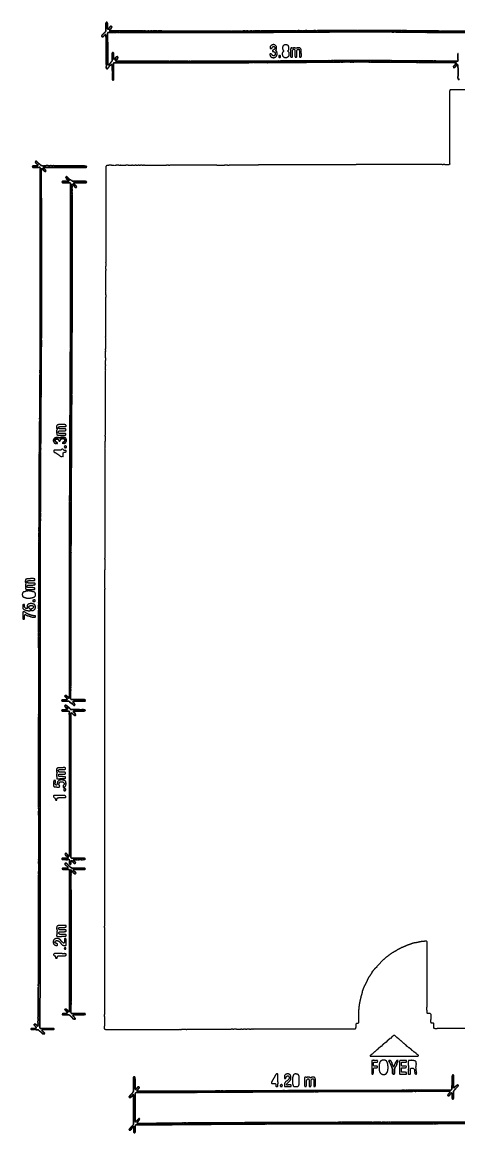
# Model space of a CAD drawing. Header units: metres. Extents: x 78 to 4009, y 104 to 3999.
# Drawn here: x 78 to 1477, y 413 to 3976 of the extents above; entities that cross this region are included whole.
import ezdxf

# ---------------------------------------------------------------- set-up
doc = ezdxf.new("R2010")
doc.units = ezdxf.units.M

msp = doc.modelspace()

# ---------------------------------------------------------------- linework, layer by layer
for points in [[(347, 3976), (347, 3974), (346, 3973), (346, 3947), (333, 3934), (333, 3929), (337, 3929), (345, 3937), (346, 3936), (346, 3928), (347, 3927), (347, 3840), (348, 3839), (348, 3835), (347, 3834), (347, 3829), (348, 3828), (348, 3826), (351, 3826), (352, 3827), (352, 3828), (353, 3829), (353, 3830), (361, 3838), (362, 3838), (364, 3840), (365, 3840), (366, 3839), (366, 3821), (367, 3820), (367, 3815), (366, 3814), (367, 3813), (367, 3790), (368, 3789), (369, 3790), (371, 3790), (371, 3845), (372, 3846), (804, 3846), (805, 3847), (819, 3847), (820, 3846), (821, 3847), (863, 3847), (864, 3846), (865, 3846), (866, 3847), (989, 3847), (990, 3848), (1096, 3848), (1097, 3849), (1098, 3849), (1099, 3848), (1105, 3848), (1106, 3849), (1108, 3849), (1109, 3848), (1110, 3848), (1111, 3849), (1128, 3849), (1129, 3848), (1133, 3848), (1134, 3849), (1135, 3849), (1136, 3848), (1141, 3848), (1142, 3849), (1188, 3849), (1189, 3848), (1193, 3848), (1194, 3849), (1195, 3848), (1341, 3848), (1342, 3847), (1346, 3847), (1347, 3848), (1348, 3847), (1462, 3847), (1463, 3846), (1469, 3846), (1470, 3845), (1459, 3834), (1459, 3833), (1470, 3844), (1470, 3846), (1463, 3846), (1462, 3847), (1348, 3847), (1347, 3848), (1346, 3847), (1342, 3847), (1341, 3848), (1195, 3848), (1194, 3849), (1193, 3848), (1189, 3848), (1188, 3849), (1142, 3849), (1141, 3848), (1136, 3848), (1135, 3849), (1134, 3849), (1133, 3848), (1129, 3848), (1128, 3849), (1111, 3849), (1110, 3848), (1109, 3848), (1108, 3849), (1106, 3849), (1105, 3848), (1099, 3848), (1098, 3849), (1097, 3849), (1096, 3848), (990, 3848), (989, 3847), (866, 3847), (865, 3846), (864, 3846), (863, 3847), (821, 3847), (820, 3846), (819, 3847), (805, 3847), (804, 3846), (371, 3846), (371, 3791), (370, 3790), (368, 3790), (367, 3791), (367, 3813), (366, 3814), (367, 3815), (367, 3820), (366, 3821), (366, 3840), (363, 3840), (360, 3837), (359, 3837), (357, 3835), (357, 3834), (356, 3833), (355, 3833), (353, 3831), (353, 3830), (352, 3829), (352, 3828), (350, 3826), (349, 3826), (348, 3827), (348, 3828), (347, 3829), (347, 3834), (348, 3835), (348, 3839), (347, 3840), (347, 3927), (346, 3928), (346, 3937), (344, 3937), (336, 3929), (334, 3929), (333, 3930), (333, 3933), (346, 3946), (346, 3973), (347, 3974), (347, 3975), (348, 3976), (349, 3976), (350, 3975), (350, 3974), (351, 3973), (351, 3954), (354, 3954), (355, 3955), (355, 3956), (362, 3963), (363, 3963), (365, 3961), (365, 3960), (364, 3959), (364, 3958), (357, 3951), (357, 3950), (364, 3957), (364, 3959), (365, 3960), (365, 3962), (364, 3963), (364, 3964), (363, 3963), (361, 3963), (355, 3957), (355, 3956), (353, 3954), (352, 3954), (351, 3955), (351, 3973), (350, 3974), (350, 3976)], [(882, 3904), (881, 3903), (879, 3903), (878, 3902), (877, 3902), (873, 3898), (873, 3892), (877, 3892), (879, 3894), (879, 3895), (882, 3898), (885, 3898), (887, 3896), (887, 3891), (886, 3890), (886, 3889), (885, 3888), (884, 3888), (882, 3886), (881, 3886), (880, 3885), (880, 3882), (883, 3882), (884, 3881), (886, 3881), (889, 3878), (889, 3872), (885, 3868), (882, 3868), (881, 3869), (880, 3869), (879, 3870), (879, 3871), (877, 3873), (877, 3874), (876, 3875), (873, 3875), (872, 3874), (872, 3871), (873, 3870), (873, 3868), (874, 3867), (874, 3866), (876, 3864), (877, 3864), (878, 3863), (881, 3863), (882, 3862), (884, 3862), (885, 3863), (888, 3863), (889, 3864), (890, 3864), (893, 3867), (893, 3868), (894, 3869), (894, 3871), (895, 3872), (895, 3878), (894, 3879), (894, 3882), (891, 3885), (891, 3886), (892, 3887), (892, 3888), (893, 3889), (893, 3898), (889, 3902), (888, 3902), (887, 3903), (885, 3903), (884, 3904)], [(918, 3903), (917, 3902), (916, 3902), (913, 3899), (913, 3897), (912, 3896), (912, 3890), (913, 3889), (913, 3887), (915, 3885), (915, 3882), (914, 3881), (913, 3881), (913, 3880), (912, 3879), (912, 3878), (911, 3877), (911, 3872), (912, 3871), (912, 3868), (916, 3864), (918, 3864), (919, 3863), (926, 3863), (927, 3864), (928, 3864), (930, 3866), (931, 3866), (932, 3867), (932, 3868), (933, 3869), (933, 3871), (934, 3872), (934, 3876), (933, 3877), (933, 3879), (929, 3883), (929, 3884), (932, 3887), (932, 3897), (931, 3898), (931, 3900), (929, 3902), (927, 3902), (926, 3903)], [(940, 3894), (939, 3893), (939, 3891), (938, 3890), (938, 3866), (939, 3865), (939, 3864), (943, 3864), (944, 3865), (944, 3886), (947, 3889), (950, 3889), (952, 3887), (952, 3867), (953, 3866), (953, 3864), (957, 3864), (958, 3865), (958, 3885), (959, 3886), (959, 3887), (961, 3889), (965, 3889), (966, 3888), (966, 3885), (967, 3884), (967, 3865), (968, 3864), (971, 3864), (972, 3865), (972, 3866), (973, 3867), (973, 3875), (972, 3876), (972, 3888), (971, 3889), (971, 3891), (968, 3894), (959, 3894), (958, 3893), (953, 3893), (952, 3894), (947, 3894), (946, 3893), (943, 3893), (942, 3894)], [(902, 3870), (901, 3869), (900, 3869), (900, 3864), (901, 3863), (905, 3863), (906, 3864), (906, 3868), (905, 3869), (904, 3869), (903, 3870)], [(121, 3530), (120, 3529), (120, 3525), (127, 3518), (128, 3518), (129, 3517), (127, 3515), (112, 3515), (111, 3514), (111, 3511), (112, 3510), (130, 3510), (131, 3511), (133, 3511), (135, 3509), (135, 3315), (136, 3314), (135, 3313), (135, 3308), (136, 3307), (136, 3237), (135, 3236), (136, 3235), (136, 3229), (135, 3228), (135, 2861), (134, 2860), (134, 2855), (135, 2854), (134, 2853), (134, 2851), (135, 2850), (135, 2846), (134, 2845), (134, 2707), (133, 2706), (133, 2702), (134, 2701), (133, 2700), (134, 2699), (134, 2696), (133, 2695), (133, 2596), (132, 2595), (132, 2594), (133, 2593), (133, 2592), (132, 2591), (132, 2356), (131, 2355), (131, 2349), (132, 2348), (132, 2347), (131, 2346), (131, 2343), (132, 2342), (132, 2339), (131, 2338), (131, 2323), (132, 2322), (132, 2321), (131, 2320), (131, 2318), (132, 2317), (132, 2316), (131, 2315), (131, 2311), (132, 2310), (131, 2309), (131, 2115), (130, 2114), (130, 2113), (131, 2112), (131, 2108), (130, 2107), (130, 2094), (131, 2093), (131, 2091), (130, 2090), (130, 2020), (131, 2019), (130, 2018), (130, 2005), (131, 2004), (130, 2003), (130, 1996), (131, 1995), (130, 1994), (130, 1979), (131, 1978), (130, 1977), (130, 1969), (131, 1968), (131, 1756), (130, 1755), (130, 1753), (131, 1752), (131, 1749), (130, 1748), (130, 1457), (131, 1456), (130, 1455), (130, 1452), (131, 1451), (131, 1446), (130, 1445), (130, 1432), (131, 1431), (131, 1291), (130, 1290), (130, 1288), (131, 1287), (131, 1284), (130, 1283), (130, 1277), (131, 1276), (131, 1252), (130, 1251), (130, 1244), (131, 1243), (131, 1242), (130, 1241), (130, 890), (129, 889), (129, 885), (130, 884), (130, 883), (129, 882), (130, 881), (129, 880), (129, 784), (128, 783), (128, 781), (129, 780), (129, 778), (128, 777), (129, 776), (129, 772), (128, 771), (128, 767), (129, 766), (129, 764), (128, 763), (128, 761), (129, 760), (129, 757), (127, 755), (125, 757), (125, 758), (122, 761), (121, 761), (120, 762), (116, 762), (116, 760), (115, 759), (124, 750), (124, 751), (116, 759), (116, 761), (117, 762), (119, 762), (120, 761), (121, 761), (125, 757), (125, 756), (126, 755), (126, 754), (127, 755), (129, 755), (129, 760), (128, 761), (128, 763), (129, 764), (129, 766), (128, 767), (128, 771), (129, 772), (129, 776), (128, 777), (129, 778), (129, 780), (128, 781), (128, 783), (129, 784), (129, 880), (130, 881), (129, 882), (130, 883), (130, 884), (129, 885), (129, 889), (130, 890), (130, 1241), (131, 1242), (131, 1243), (130, 1244), (130, 1251), (131, 1252), (131, 1276), (130, 1277), (130, 1283), (131, 1284), (131, 1287), (130, 1288), (130, 1290), (131, 1291), (131, 1431), (130, 1432), (130, 1445), (131, 1446), (131, 1451), (130, 1452), (130, 1455), (131, 1456), (130, 1457), (130, 1748), (131, 1749), (131, 1752), (130, 1753), (130, 1755), (131, 1756), (131, 1968), (130, 1969), (130, 1977), (131, 1978), (130, 1979), (130, 1994), (131, 1995), (130, 1996), (130, 2003), (131, 2004), (130, 2005), (130, 2018), (131, 2019), (130, 2020), (130, 2090), (131, 2091), (131, 2093), (130, 2094), (130, 2107), (131, 2108), (131, 2112), (130, 2113), (130, 2114), (131, 2115), (131, 2309), (132, 2310), (131, 2311), (131, 2315), (132, 2316), (132, 2317), (131, 2318), (131, 2320), (132, 2321), (132, 2322), (131, 2323), (131, 2338), (132, 2339), (132, 2342), (131, 2343), (131, 2346), (132, 2347), (132, 2348), (131, 2349), (131, 2355), (132, 2356), (132, 2591), (133, 2592), (133, 2593), (132, 2594), (132, 2595), (133, 2596), (133, 2695), (134, 2696), (134, 2699), (133, 2700), (134, 2701), (133, 2702), (133, 2706), (134, 2707), (134, 2845), (135, 2846), (135, 2850), (134, 2851), (134, 2853), (135, 2854), (134, 2855), (134, 2860), (135, 2861), (135, 3228), (136, 3229), (136, 3235), (135, 3236), (136, 3237), (136, 3307), (135, 3308), (135, 3313), (136, 3314), (135, 3315), (135, 3510), (134, 3511), (131, 3511), (130, 3510), (113, 3510), (111, 3512), (111, 3513), (113, 3515), (128, 3515), (128, 3516), (129, 3517), (129, 3518), (128, 3518), (120, 3526), (120, 3528), (122, 3530), (123, 3530), (131, 3522), (132, 3522), (138, 3516), (141, 3516), (142, 3515), (145, 3515), (146, 3516), (147, 3515), (154, 3515), (155, 3516), (161, 3516), (162, 3515), (168, 3515), (169, 3516), (171, 3516), (172, 3515), (177, 3515), (178, 3516), (179, 3516), (180, 3515), (278, 3515), (279, 3514), (283, 3514), (284, 3513), (284, 3512), (282, 3510), (150, 3510), (149, 3511), (146, 3511), (145, 3510), (145, 3508), (146, 3507), (147, 3507), (155, 3499), (153, 3497), (151, 3497), (150, 3498), (149, 3498), (147, 3500), (147, 3501), (142, 3506), (139, 3506), (139, 3412), (140, 3411), (140, 2962), (139, 2961), (139, 2957), (140, 2956), (140, 2935), (139, 2934), (139, 2779), (138, 2778), (139, 2777), (139, 2773), (138, 2772), (138, 2624), (137, 2623), (137, 2609), (138, 2608), (138, 2606), (137, 2605), (137, 2600), (138, 2599), (137, 2598), (137, 2405), (136, 2404), (136, 2403), (137, 2402), (137, 2388), (136, 2387), (136, 2385), (137, 2384), (137, 2376), (136, 2375), (136, 2146), (135, 2145), (135, 1387), (136, 1386), (136, 1384), (135, 1383), (135, 1378), (136, 1377), (135, 1376), (135, 846), (134, 845), (134, 749), (135, 749), (136, 748), (178, 748), (180, 746), (178, 744), (145, 744), (144, 743), (141, 743), (141, 742), (140, 741), (141, 741), (150, 732), (150, 733), (141, 742), (142, 743), (144, 743), (145, 744), (179, 744), (180, 745), (180, 747), (179, 748), (136, 748), (134, 750), (134, 845), (135, 846), (135, 1376), (136, 1377), (135, 1378), (135, 1383), (136, 1384), (136, 1386), (135, 1387), (135, 2145), (136, 2146), (136, 2375), (137, 2376), (137, 2384), (136, 2385), (136, 2387), (137, 2388), (137, 2402), (136, 2403), (136, 2404), (137, 2405), (137, 2598), (138, 2599), (137, 2600), (137, 2605), (138, 2606), (138, 2608), (137, 2609), (137, 2623), (138, 2624), (138, 2772), (139, 2773), (139, 2777), (138, 2778), (139, 2779), (139, 2934), (140, 2935), (140, 2956), (139, 2957), (139, 2961), (140, 2962), (140, 3411), (139, 3412), (139, 3505), (140, 3506), (141, 3506), (147, 3500), (147, 3499), (148, 3498), (149, 3498), (150, 3497), (154, 3497), (154, 3498), (155, 3499), (154, 3500), (154, 3501), (148, 3507), (147, 3507), (145, 3509), (147, 3511), (149, 3511), (150, 3510), (283, 3510), (284, 3511), (285, 3511), (284, 3512), (284, 3514), (279, 3514), (278, 3515), (180, 3515), (179, 3516), (178, 3516), (177, 3515), (172, 3515), (171, 3516), (169, 3516), (168, 3515), (162, 3515), (161, 3516), (155, 3516), (154, 3515), (147, 3515), (146, 3516), (145, 3515), (142, 3515), (141, 3516), (139, 3516), (133, 3522), (132, 3522), (124, 3530)], [(220, 3481), (219, 3480), (218, 3480), (218, 3477), (219, 3476), (219, 3475), (225, 3469), (226, 3469), (227, 3468), (227, 3467), (226, 3466), (207, 3466), (206, 3465), (206, 3462), (207, 3461), (231, 3461), (233, 3459), (233, 2929), (232, 2928), (233, 2927), (233, 2920), (232, 2919), (232, 2716), (231, 2715), (231, 2459), (230, 2458), (230, 2440), (231, 2439), (230, 2438), (230, 2296), (229, 2295), (229, 2292), (230, 2291), (230, 2287), (229, 2286), (229, 2282), (230, 2281), (230, 2188), (229, 2187), (229, 2186), (230, 2185), (230, 2176), (229, 2175), (229, 2170), (230, 2169), (230, 2168), (229, 2167), (229, 2162), (230, 2161), (230, 2157), (229, 2156), (230, 2155), (230, 2151), (229, 2150), (229, 2149), (230, 2148), (230, 2142), (229, 2141), (230, 2140), (230, 2072), (229, 2071), (229, 2067), (230, 2066), (230, 2065), (229, 2064), (229, 1809), (227, 1807), (226, 1808), (226, 1809), (219, 1816), (216, 1816), (215, 1817), (214, 1816), (215, 1815), (214, 1814), (214, 1813), (220, 1807), (220, 1806), (221, 1805), (222, 1805), (223, 1804), (222, 1803), (221, 1803), (220, 1802), (205, 1802), (205, 1801), (204, 1800), (205, 1799), (205, 1798), (227, 1798), (228, 1797), (229, 1797), (230, 1796), (230, 1795), (233, 1792), (234, 1792), (237, 1789), (238, 1789), (243, 1784), (246, 1784), (247, 1785), (247, 1788), (246, 1789), (246, 1790), (244, 1792), (243, 1792), (242, 1793), (242, 1794), (241, 1794), (240, 1795), (240, 1796), (242, 1798), (280, 1798), (281, 1799), (281, 1800), (279, 1798), (242, 1798), (241, 1797), (240, 1797), (240, 1794), (241, 1794), (246, 1789), (246, 1788), (247, 1787), (247, 1786), (245, 1784), (244, 1784), (239, 1789), (238, 1789), (235, 1792), (234, 1792), (230, 1796), (230, 1797), (228, 1797), (227, 1798), (206, 1798), (204, 1800), (206, 1802), (222, 1802), (222, 1803), (223, 1804), (223, 1805), (222, 1805), (220, 1807), (220, 1808), (214, 1814), (216, 1816), (218, 1816), (226, 1808), (226, 1807), (227, 1807), (228, 1808), (229, 1808), (229, 2064), (230, 2065), (230, 2066), (229, 2067), (229, 2071), (230, 2072), (230, 2140), (229, 2141), (230, 2142), (230, 2148), (229, 2149), (229, 2150), (230, 2151), (230, 2155), (229, 2156), (230, 2157), (230, 2161), (229, 2162), (229, 2167), (230, 2168), (230, 2169), (229, 2170), (229, 2175), (230, 2176), (230, 2185), (229, 2186), (229, 2187), (230, 2188), (230, 2281), (229, 2282), (229, 2286), (230, 2287), (230, 2291), (229, 2292), (229, 2295), (230, 2296), (230, 2438), (231, 2439), (230, 2440), (230, 2458), (231, 2459), (231, 2715), (232, 2716), (232, 2919), (233, 2920), (233, 2927), (232, 2928), (233, 2929), (233, 3460), (232, 3461), (208, 3461), (206, 3463), (206, 3464), (208, 3466), (228, 3466), (227, 3467), (227, 3469), (226, 3469), (219, 3476), (219, 3477), (218, 3478), (218, 3479), (220, 3481), (231, 3470), (234, 3470), (232, 3470), (221, 3481)], [(237, 3458), (237, 3451), (238, 3450), (238, 3446), (237, 3445), (237, 3442), (238, 3441), (238, 3434), (237, 3433), (237, 3431), (238, 3430), (238, 3423), (237, 3422), (238, 3421), (238, 2981), (237, 2980), (237, 2784), (236, 2783), (236, 2782), (237, 2781), (237, 2750), (236, 2749), (236, 2546), (235, 2545), (235, 2303), (234, 2302), (234, 2301), (235, 2300), (235, 2297), (234, 2296), (234, 2279), (235, 2278), (234, 2277), (234, 2276), (235, 2275), (235, 2274), (234, 2273), (234, 1847), (233, 1846), (233, 1845), (234, 1844), (234, 1841), (233, 1840), (233, 1836), (234, 1835), (234, 1832), (233, 1831), (233, 1826), (234, 1825), (233, 1824), (233, 1805), (234, 1804), (234, 1803), (278, 1803), (279, 1802), (281, 1802), (279, 1802), (278, 1803), (235, 1803), (233, 1805), (233, 1824), (234, 1825), (233, 1826), (233, 1831), (234, 1832), (234, 1835), (233, 1836), (233, 1840), (234, 1841), (234, 1844), (233, 1845), (233, 1846), (234, 1847), (234, 2273), (235, 2274), (235, 2275), (234, 2276), (234, 2277), (235, 2278), (234, 2279), (234, 2296), (235, 2297), (235, 2300), (234, 2301), (234, 2302), (235, 2303), (235, 2545), (236, 2546), (236, 2749), (237, 2750), (237, 2781), (236, 2782), (236, 2783), (237, 2784), (237, 2980), (238, 2981), (238, 3421), (237, 3422), (238, 3423), (238, 3430), (237, 3431), (237, 3433), (238, 3434), (238, 3441), (237, 3442), (237, 3445), (238, 3446), (238, 3450), (237, 3451)], [(236, 3470), (236, 3468), (238, 3466), (281, 3466), (282, 3465), (283, 3465), (284, 3464), (284, 3463), (282, 3461), (242, 3461), (242, 3459), (253, 3448), (251, 3446), (249, 3446), (241, 3454), (241, 3455), (239, 3457), (239, 3458), (239, 3456), (241, 3454), (241, 3453), (248, 3446), (252, 3446), (252, 3447), (253, 3448), (252, 3449), (252, 3450), (242, 3460), (243, 3461), (283, 3461), (284, 3462), (284, 3465), (282, 3465), (281, 3466), (239, 3466), (236, 3469)], [(194, 2685), (193, 2684), (191, 2684), (189, 2682), (189, 2681), (188, 2680), (188, 2674), (189, 2673), (189, 2672), (190, 2671), (190, 2669), (189, 2668), (189, 2667), (188, 2666), (188, 2659), (189, 2658), (189, 2652), (190, 2652), (191, 2651), (217, 2651), (218, 2652), (218, 2655), (217, 2656), (216, 2656), (215, 2657), (196, 2657), (193, 2660), (193, 2662), (196, 2665), (216, 2665), (217, 2666), (218, 2666), (218, 2667), (219, 2668), (218, 2669), (218, 2670), (217, 2671), (197, 2671), (196, 2672), (195, 2672), (193, 2674), (193, 2675), (194, 2676), (194, 2677), (195, 2678), (197, 2678), (198, 2679), (218, 2679), (219, 2680), (219, 2682), (218, 2683), (218, 2684), (216, 2684), (215, 2685)], [(203, 2645), (202, 2644), (200, 2644), (199, 2643), (195, 2643), (194, 2644), (186, 2644), (185, 2643), (183, 2643), (179, 2639), (179, 2637), (178, 2636), (178, 2632), (179, 2631), (179, 2629), (180, 2628), (180, 2627), (181, 2626), (182, 2626), (184, 2624), (187, 2624), (188, 2623), (189, 2624), (191, 2624), (191, 2627), (189, 2629), (188, 2629), (184, 2633), (184, 2636), (186, 2638), (192, 2638), (195, 2635), (195, 2633), (196, 2632), (199, 2632), (200, 2633), (200, 2635), (201, 2636), (201, 2637), (202, 2638), (203, 2638), (204, 2639), (206, 2639), (207, 2640), (209, 2640), (210, 2639), (211, 2639), (214, 2636), (214, 2633), (211, 2630), (210, 2630), (209, 2629), (208, 2629), (208, 2623), (208, 2628), (209, 2629), (210, 2629), (211, 2630), (212, 2630), (214, 2632), (214, 2637), (212, 2639), (210, 2639), (209, 2640), (207, 2640), (206, 2639), (203, 2639), (202, 2638), (201, 2638), (201, 2636), (200, 2635), (200, 2634), (198, 2632), (197, 2632), (195, 2634), (195, 2636), (194, 2637), (193, 2637), (192, 2638), (185, 2638), (184, 2637), (184, 2632), (187, 2629), (188, 2629), (191, 2626), (191, 2625), (190, 2624), (189, 2624), (188, 2623), (187, 2624), (185, 2624), (183, 2626), (182, 2626), (180, 2628), (180, 2629), (179, 2630), (179, 2631), (178, 2632), (178, 2636), (179, 2637), (179, 2638), (184, 2643), (185, 2643), (186, 2644), (194, 2644), (195, 2643), (200, 2643), (201, 2644), (202, 2644), (203, 2645), (212, 2645), (213, 2644), (214, 2644), (218, 2640), (218, 2639), (219, 2638), (219, 2631), (218, 2630), (218, 2629), (214, 2625), (213, 2625), (212, 2624), (211, 2624), (210, 2623), (211, 2624), (213, 2624), (214, 2625), (215, 2625), (218, 2628), (218, 2629), (219, 2630), (219, 2639), (218, 2640), (218, 2641), (215, 2644), (213, 2644), (212, 2645)], [(205, 2606), (202, 2603), (180, 2603), (179, 2602), (179, 2598), (181, 2596), (182, 2596), (183, 2595), (184, 2595), (185, 2594), (186, 2594), (188, 2592), (189, 2592), (191, 2590), (192, 2590), (194, 2588), (195, 2588), (197, 2586), (198, 2586), (200, 2584), (201, 2584), (202, 2583), (205, 2583), (206, 2582), (207, 2583), (208, 2582), (209, 2583), (209, 2594), (212, 2597), (217, 2597), (218, 2598), (219, 2598), (219, 2601), (218, 2602), (212, 2602), (208, 2606)], [(215, 2617), (214, 2616), (213, 2616), (213, 2615), (212, 2614), (213, 2613), (213, 2612), (214, 2612), (215, 2611), (217, 2611), (218, 2612), (220, 2612), (220, 2615), (219, 2616), (218, 2616), (217, 2617)], [(104, 2191), (103, 2190), (93, 2190), (92, 2189), (90, 2189), (88, 2187), (88, 2184), (87, 2183), (87, 2181), (88, 2180), (88, 2178), (90, 2176), (90, 2175), (89, 2174), (89, 2173), (88, 2172), (88, 2165), (89, 2164), (89, 2161), (88, 2160), (88, 2159), (89, 2158), (89, 2156), (117, 2156), (118, 2157), (118, 2160), (117, 2161), (113, 2161), (112, 2162), (96, 2162), (93, 2165), (93, 2167), (96, 2170), (113, 2170), (114, 2171), (118, 2171), (119, 2172), (119, 2175), (118, 2176), (97, 2176), (93, 2180), (93, 2182), (95, 2184), (98, 2184), (99, 2185), (117, 2185), (118, 2186), (118, 2190), (115, 2190), (114, 2191)], [(96, 2152), (95, 2151), (90, 2151), (89, 2150), (87, 2150), (86, 2149), (84, 2149), (83, 2148), (82, 2148), (80, 2146), (80, 2145), (79, 2144), (79, 2142), (78, 2141), (78, 2139), (79, 2138), (79, 2135), (83, 2131), (84, 2131), (85, 2130), (87, 2130), (88, 2129), (91, 2129), (92, 2128), (105, 2128), (106, 2129), (110, 2129), (111, 2130), (113, 2130), (114, 2131), (115, 2131), (117, 2133), (118, 2133), (118, 2134), (120, 2136), (120, 2143), (119, 2144), (119, 2145), (116, 2148), (115, 2148), (114, 2149), (112, 2149), (111, 2150), (109, 2150), (108, 2151), (102, 2151), (101, 2152)], [(103, 2111), (102, 2110), (99, 2110), (98, 2109), (97, 2109), (95, 2107), (95, 2106), (94, 2105), (94, 2099), (95, 2098), (95, 2096), (94, 2095), (89, 2095), (86, 2098), (86, 2099), (85, 2100), (85, 2108), (84, 2108), (83, 2109), (82, 2108), (81, 2108), (80, 2107), (80, 2095), (83, 2092), (84, 2092), (85, 2091), (87, 2091), (88, 2090), (91, 2090), (92, 2089), (96, 2089), (97, 2088), (103, 2088), (104, 2089), (104, 2093), (103, 2094), (102, 2094), (100, 2096), (100, 2097), (99, 2098), (99, 2101), (103, 2105), (110, 2105), (111, 2104), (112, 2104), (114, 2102), (114, 2098), (111, 2095), (110, 2095), (109, 2094), (108, 2094), (106, 2092), (107, 2091), (107, 2089), (108, 2089), (109, 2088), (110, 2089), (113, 2089), (114, 2090), (115, 2090), (119, 2094), (119, 2096), (120, 2097), (120, 2103), (119, 2104), (119, 2105), (118, 2106), (118, 2107), (116, 2109), (114, 2109), (113, 2110), (110, 2110), (109, 2111)], [(115, 2123), (114, 2122), (112, 2122), (112, 2118), (114, 2118), (115, 2117), (116, 2117), (117, 2118), (118, 2118), (119, 2119), (119, 2122), (118, 2123)], [(81, 2084), (80, 2083), (80, 2062), (81, 2061), (84, 2061), (85, 2062), (85, 2073), (86, 2074), (86, 2075), (87, 2076), (88, 2076), (89, 2075), (90, 2075), (91, 2074), (92, 2074), (93, 2073), (94, 2073), (95, 2072), (96, 2072), (97, 2071), (99, 2071), (100, 2070), (102, 2070), (103, 2069), (105, 2069), (106, 2068), (109, 2068), (110, 2067), (119, 2067), (120, 2068), (120, 2071), (119, 2072), (114, 2072), (113, 2073), (109, 2073), (108, 2074), (105, 2074), (104, 2075), (102, 2075), (101, 2076), (99, 2076), (98, 2077), (97, 2077), (96, 2078), (95, 2078), (94, 2079), (93, 2079), (92, 2080), (91, 2080), (90, 2081), (89, 2081), (87, 2083), (86, 2083), (85, 2084)], [(216, 1785), (215, 1784), (215, 1781), (216, 1780), (216, 1779), (223, 1772), (222, 1771), (220, 1771), (219, 1770), (205, 1770), (205, 1767), (206, 1766), (227, 1766), (229, 1764), (229, 1761), (228, 1760), (228, 1755), (229, 1754), (229, 1583), (230, 1582), (230, 1432), (229, 1431), (229, 1395), (230, 1394), (230, 1390), (229, 1389), (229, 1302), (228, 1301), (219, 1310), (218, 1310), (217, 1309), (216, 1309), (216, 1308), (215, 1307), (216, 1306), (216, 1305), (224, 1297), (225, 1297), (226, 1296), (226, 1297), (225, 1297), (215, 1307), (218, 1310), (227, 1301), (230, 1301), (229, 1302), (229, 1389), (230, 1390), (230, 1394), (229, 1395), (229, 1431), (230, 1432), (230, 1582), (229, 1583), (229, 1754), (228, 1755), (228, 1760), (229, 1761), (229, 1765), (228, 1766), (207, 1766), (205, 1768), (205, 1769), (206, 1770), (219, 1770), (220, 1771), (223, 1771), (223, 1772), (224, 1773), (223, 1773), (216, 1780), (216, 1781), (215, 1782), (215, 1783), (217, 1785), (218, 1785), (219, 1784), (220, 1784), (221, 1783), (221, 1782), (228, 1775), (229, 1775), (233, 1771), (261, 1771), (262, 1770), (268, 1770), (269, 1771), (274, 1771), (275, 1770), (279, 1770), (280, 1769), (280, 1768), (279, 1767), (278, 1767), (277, 1766), (242, 1766), (241, 1765), (241, 1763), (244, 1760), (245, 1760), (248, 1757), (248, 1756), (249, 1755), (249, 1753), (248, 1752), (246, 1752), (244, 1754), (243, 1754), (237, 1760), (236, 1760), (242, 1754), (243, 1754), (245, 1752), (249, 1752), (250, 1753), (249, 1754), (249, 1756), (248, 1757), (248, 1758), (246, 1760), (245, 1760), (241, 1764), (243, 1766), (277, 1766), (278, 1767), (280, 1767), (280, 1770), (275, 1770), (274, 1771), (269, 1771), (268, 1770), (262, 1770), (261, 1771), (234, 1771), (230, 1775), (229, 1775), (221, 1783), (221, 1784), (219, 1784), (218, 1785)], [(234, 1760), (234, 1295), (235, 1295), (236, 1294), (278, 1294), (280, 1292), (278, 1290), (274, 1290), (273, 1289), (271, 1289), (270, 1290), (269, 1289), (267, 1289), (266, 1290), (261, 1290), (260, 1289), (255, 1289), (254, 1290), (253, 1289), (241, 1289), (241, 1287), (242, 1286), (243, 1286), (249, 1280), (249, 1279), (247, 1277), (245, 1277), (240, 1282), (240, 1283), (236, 1287), (236, 1288), (236, 1286), (240, 1282), (240, 1281), (244, 1277), (248, 1277), (249, 1278), (249, 1281), (244, 1286), (243, 1286), (241, 1288), (242, 1289), (253, 1289), (254, 1290), (255, 1289), (260, 1289), (261, 1290), (266, 1290), (267, 1289), (269, 1289), (270, 1290), (271, 1289), (273, 1289), (274, 1290), (279, 1290), (280, 1291), (281, 1291), (280, 1292), (280, 1293), (279, 1293), (278, 1294), (237, 1294), (236, 1295), (235, 1295), (234, 1296)], [(209, 1585), (208, 1584), (192, 1584), (191, 1583), (190, 1583), (189, 1582), (189, 1581), (188, 1580), (188, 1571), (190, 1569), (190, 1568), (189, 1567), (189, 1565), (188, 1564), (188, 1557), (189, 1556), (189, 1549), (191, 1549), (192, 1548), (193, 1549), (199, 1549), (200, 1550), (216, 1550), (217, 1551), (217, 1555), (214, 1555), (213, 1556), (212, 1555), (208, 1555), (207, 1556), (196, 1556), (194, 1558), (194, 1559), (193, 1560), (194, 1561), (194, 1562), (196, 1564), (215, 1564), (216, 1565), (217, 1565), (217, 1569), (216, 1569), (215, 1570), (197, 1570), (196, 1571), (195, 1571), (194, 1572), (194, 1573), (193, 1574), (193, 1576), (196, 1579), (215, 1579), (216, 1580), (217, 1580), (217, 1584), (216, 1584), (215, 1585)], [(201, 1545), (200, 1544), (196, 1544), (191, 1539), (191, 1536), (190, 1535), (190, 1532), (191, 1531), (188, 1528), (187, 1528), (184, 1531), (184, 1536), (185, 1537), (185, 1543), (179, 1543), (179, 1540), (178, 1539), (178, 1526), (179, 1525), (179, 1524), (180, 1523), (188, 1523), (189, 1522), (195, 1522), (196, 1523), (198, 1523), (197, 1524), (198, 1525), (197, 1526), (197, 1527), (196, 1528), (196, 1529), (195, 1530), (195, 1533), (196, 1534), (196, 1535), (200, 1539), (208, 1539), (213, 1534), (213, 1532), (212, 1531), (212, 1530), (209, 1527), (209, 1522), (210, 1521), (213, 1521), (217, 1525), (217, 1526), (218, 1527), (218, 1530), (219, 1531), (219, 1535), (218, 1536), (218, 1539), (217, 1540), (217, 1541), (216, 1542), (215, 1542), (214, 1543), (212, 1543), (211, 1544), (208, 1544), (207, 1545)], [(212, 1516), (211, 1515), (211, 1511), (212, 1510), (216, 1510), (217, 1511), (217, 1512), (218, 1513), (218, 1515), (217, 1516)], [(179, 1495), (178, 1494), (178, 1491), (180, 1489), (181, 1489), (183, 1487), (183, 1486), (184, 1485), (184, 1484), (185, 1483), (185, 1481), (186, 1480), (189, 1480), (189, 1484), (190, 1485), (190, 1487), (191, 1488), (194, 1488), (195, 1489), (217, 1489), (218, 1490), (218, 1492), (217, 1493), (217, 1494), (216, 1494), (215, 1495)], [(206, 1294), (205, 1293), (205, 1291), (206, 1290), (217, 1290), (218, 1289), (223, 1289), (224, 1290), (227, 1290), (228, 1289), (231, 1289), (228, 1289), (227, 1290), (224, 1290), (223, 1289), (218, 1289), (217, 1290), (207, 1290), (205, 1292), (207, 1294), (226, 1294)], [(231, 1287), (231, 1286), (230, 1285), (230, 1276), (231, 1275), (231, 1273), (232, 1274), (234, 1274), (234, 1286), (234, 1275), (233, 1274), (232, 1274), (230, 1276), (230, 1285), (231, 1286)], [(216, 1278), (215, 1277), (215, 1276), (216, 1275), (215, 1274), (225, 1264), (223, 1262), (207, 1262), (206, 1261), (206, 1259), (207, 1259), (208, 1258), (227, 1258), (229, 1256), (229, 1054), (230, 1053), (230, 1050), (229, 1049), (230, 1048), (230, 993), (229, 992), (229, 988), (230, 987), (230, 985), (229, 984), (229, 930), (230, 929), (230, 928), (229, 927), (229, 925), (230, 924), (230, 882), (229, 881), (230, 880), (230, 879), (229, 878), (229, 800), (229, 878), (230, 879), (230, 880), (229, 881), (230, 882), (230, 924), (229, 925), (229, 927), (230, 928), (230, 929), (229, 930), (229, 984), (230, 985), (230, 987), (229, 988), (229, 992), (230, 993), (230, 1048), (229, 1049), (230, 1050), (230, 1053), (229, 1054), (229, 1257), (228, 1258), (208, 1258), (206, 1260), (208, 1262), (225, 1262), (225, 1265), (216, 1274), (216, 1275), (215, 1276), (217, 1278), (219, 1278), (233, 1264), (234, 1264), (235, 1263), (236, 1263), (237, 1262), (278, 1262), (280, 1260), (278, 1258), (240, 1258), (279, 1258), (280, 1259), (281, 1259), (280, 1260), (280, 1261), (279, 1262), (238, 1262), (237, 1263), (236, 1263), (235, 1264), (234, 1264), (220, 1278)], [(233, 1257), (233, 1254), (235, 1252), (235, 1246), (234, 1245), (234, 1243), (235, 1242), (235, 1239), (234, 1238), (234, 1193), (235, 1192), (235, 1117), (234, 1116), (235, 1115), (235, 834), (234, 833), (234, 832), (235, 831), (235, 825), (234, 824), (234, 799), (235, 798), (235, 796), (279, 796), (280, 795), (280, 793), (279, 792), (278, 792), (277, 791), (241, 791), (240, 790), (240, 789), (239, 788), (240, 788), (249, 779), (247, 777), (244, 777), (242, 779), (241, 779), (239, 781), (239, 782), (231, 790), (228, 790), (227, 791), (208, 791), (207, 792), (207, 794), (209, 796), (223, 796), (208, 796), (207, 795), (206, 795), (207, 794), (207, 793), (206, 792), (207, 791), (227, 791), (228, 790), (230, 790), (239, 781), (239, 780), (240, 779), (241, 779), (243, 777), (248, 777), (248, 778), (249, 779), (249, 780), (243, 786), (242, 786), (241, 787), (241, 788), (240, 789), (242, 791), (277, 791), (278, 792), (280, 792), (281, 793), (280, 794), (280, 796), (236, 796), (235, 797), (235, 798), (234, 799), (234, 824), (235, 825), (235, 831), (234, 832), (234, 833), (235, 834), (235, 1115), (234, 1116), (235, 1117), (235, 1192), (234, 1193), (234, 1238), (235, 1239), (235, 1242), (234, 1243), (234, 1245), (235, 1246), (235, 1253), (236, 1254), (237, 1253), (237, 1252), (240, 1249), (240, 1248), (242, 1246), (243, 1246), (245, 1244), (247, 1244), (248, 1243), (249, 1244), (250, 1244), (250, 1245), (251, 1246), (250, 1247), (250, 1248), (249, 1249), (249, 1250), (248, 1250), (247, 1251), (246, 1251), (241, 1256), (240, 1256), (245, 1251), (246, 1251), (247, 1250), (248, 1250), (249, 1249), (249, 1248), (251, 1246), (248, 1243), (247, 1244), (246, 1244), (244, 1246), (243, 1246), (240, 1249), (240, 1250), (237, 1253), (237, 1254), (235, 1256), (235, 1257)], [(193, 1078), (192, 1077), (191, 1077), (189, 1075), (189, 1072), (188, 1071), (188, 1067), (189, 1066), (189, 1064), (190, 1063), (190, 1060), (189, 1059), (189, 1048), (188, 1047), (188, 1046), (189, 1045), (188, 1044), (190, 1044), (191, 1043), (204, 1043), (205, 1044), (218, 1044), (219, 1045), (219, 1048), (218, 1049), (199, 1049), (198, 1050), (197, 1050), (194, 1053), (194, 1055), (197, 1058), (213, 1058), (214, 1059), (218, 1059), (219, 1060), (219, 1063), (218, 1064), (198, 1064), (197, 1065), (196, 1065), (194, 1067), (194, 1070), (196, 1072), (215, 1072), (216, 1073), (218, 1073), (219, 1074), (219, 1078)], [(186, 1036), (185, 1035), (182, 1035), (178, 1031), (178, 1029), (177, 1028), (177, 1022), (178, 1021), (178, 1019), (182, 1015), (185, 1015), (186, 1014), (190, 1014), (191, 1015), (191, 1019), (190, 1019), (189, 1020), (187, 1020), (183, 1024), (183, 1026), (186, 1029), (187, 1029), (188, 1030), (190, 1030), (191, 1029), (193, 1029), (194, 1028), (195, 1028), (202, 1021), (202, 1020), (207, 1015), (209, 1015), (210, 1014), (218, 1014), (219, 1015), (219, 1034), (218, 1035), (218, 1036), (214, 1036), (213, 1035), (213, 1024), (212, 1023), (212, 1022), (211, 1021), (210, 1021), (205, 1026), (205, 1027), (198, 1034), (197, 1034), (196, 1035), (194, 1035), (193, 1036)], [(215, 1007), (214, 1006), (213, 1006), (213, 1005), (212, 1004), (213, 1003), (213, 1002), (214, 1002), (215, 1001), (216, 1002), (218, 1002), (218, 1006), (217, 1006), (216, 1007)], [(181, 988), (180, 987), (179, 987), (179, 986), (178, 985), (178, 984), (180, 982), (181, 982), (184, 979), (184, 978), (185, 977), (185, 974), (186, 973), (190, 973), (190, 976), (191, 977), (191, 979), (193, 981), (216, 981), (217, 982), (218, 982), (219, 983), (219, 986), (218, 987), (215, 987), (214, 988), (213, 988), (212, 987), (207, 987), (206, 988)], [(215, 810), (215, 808), (214, 807), (223, 798), (223, 799), (215, 807), (215, 809), (216, 810), (218, 810), (225, 803), (225, 802), (227, 800), (227, 801), (225, 803), (225, 804), (219, 810)], [(107, 748), (107, 747), (106, 746), (106, 745), (107, 744), (117, 744), (118, 743), (119, 744), (122, 744), (123, 743), (129, 743), (133, 739), (134, 739), (143, 730), (150, 730), (144, 730), (136, 738), (135, 738), (130, 743), (123, 743), (122, 744), (119, 744), (118, 743), (117, 744), (108, 744), (106, 746), (108, 748), (124, 748)], [(1268, 725), (1265, 722), (1264, 722), (1258, 716), (1257, 716), (1251, 710), (1250, 710), (1243, 703), (1242, 703), (1235, 696), (1234, 696), (1228, 690), (1227, 690), (1220, 683), (1219, 683), (1215, 679), (1214, 679), (1208, 673), (1207, 673), (1199, 665), (1198, 665), (1195, 662), (1194, 662), (1193, 661), (1193, 659), (1346, 659), (1347, 660), (1348, 660), (1348, 662), (1347, 662), (1345, 664), (1344, 664), (1341, 667), (1340, 667), (1335, 672), (1334, 672), (1329, 677), (1328, 677), (1324, 681), (1323, 681), (1318, 686), (1317, 686), (1313, 690), (1312, 690), (1307, 695), (1306, 695), (1302, 699), (1301, 699), (1292, 708), (1291, 708), (1285, 714), (1284, 714), (1279, 719), (1278, 719), (1272, 725)], [(1203, 646), (1202, 645), (1198, 645), (1198, 602), (1199, 601), (1202, 601), (1203, 602), (1203, 604), (1204, 605), (1204, 619), (1206, 621), (1214, 621), (1215, 622), (1217, 622), (1217, 626), (1216, 627), (1206, 627), (1204, 629), (1204, 638), (1206, 640), (1216, 640), (1217, 641), (1218, 641), (1217, 642), (1218, 643), (1217, 644), (1217, 645), (1210, 645), (1209, 646), (1208, 645), (1205, 645), (1204, 646)], [(1231, 646), (1230, 645), (1229, 645), (1228, 644), (1227, 644), (1226, 643), (1226, 642), (1224, 640), (1224, 638), (1223, 637), (1223, 634), (1222, 633), (1222, 613), (1223, 612), (1223, 609), (1224, 608), (1224, 607), (1225, 606), (1225, 605), (1228, 602), (1229, 602), (1230, 601), (1232, 601), (1233, 600), (1240, 600), (1241, 601), (1243, 601), (1248, 606), (1248, 607), (1249, 608), (1249, 611), (1250, 612), (1250, 617), (1251, 618), (1251, 627), (1250, 628), (1250, 634), (1249, 635), (1249, 637), (1248, 638), (1248, 640), (1247, 641), (1247, 642), (1245, 644), (1244, 644), (1243, 645), (1242, 645), (1241, 646)], [(1253, 645), (1253, 643), (1254, 642), (1254, 640), (1255, 639), (1255, 638), (1256, 637), (1256, 636), (1257, 635), (1257, 634), (1258, 633), (1258, 632), (1259, 631), (1259, 630), (1260, 629), (1260, 628), (1261, 627), (1261, 626), (1262, 625), (1262, 624), (1263, 623), (1263, 622), (1264, 621), (1264, 619), (1265, 618), (1265, 602), (1266, 602), (1267, 601), (1270, 601), (1271, 602), (1271, 618), (1272, 619), (1272, 621), (1273, 622), (1273, 623), (1275, 625), (1275, 626), (1276, 627), (1276, 628), (1277, 629), (1277, 630), (1278, 631), (1278, 632), (1279, 633), (1279, 635), (1280, 636), (1280, 637), (1281, 638), (1281, 639), (1282, 640), (1282, 642), (1283, 643), (1282, 642), (1282, 641), (1281, 640), (1281, 639), (1280, 638), (1280, 637), (1279, 636), (1279, 634), (1278, 633), (1278, 632), (1277, 631), (1277, 630), (1276, 629), (1276, 628), (1275, 627), (1275, 626), (1273, 624), (1273, 622), (1272, 621), (1272, 619), (1271, 618), (1271, 603), (1269, 601), (1267, 601), (1265, 603), (1265, 618), (1264, 619), (1264, 621), (1263, 622), (1263, 623), (1262, 624), (1262, 625), (1261, 626), (1261, 627), (1260, 628), (1260, 630), (1259, 631), (1259, 632), (1258, 633), (1258, 634), (1257, 635), (1257, 636), (1256, 637), (1256, 638), (1255, 639), (1255, 640), (1254, 641), (1254, 642), (1253, 643), (1253, 644), (1254, 645), (1257, 645), (1260, 642), (1260, 641), (1261, 640), (1261, 639), (1262, 638), (1262, 637), (1263, 636), (1263, 635), (1264, 634), (1264, 632), (1265, 631), (1265, 630), (1266, 629), (1266, 628), (1267, 627), (1267, 626), (1269, 626), (1270, 627), (1270, 629), (1271, 630), (1271, 631), (1272, 632), (1272, 633), (1273, 634), (1273, 635), (1274, 636), (1274, 638), (1275, 639), (1275, 640), (1277, 642), (1277, 643), (1279, 645), (1283, 645), (1278, 645), (1277, 644), (1277, 643), (1275, 641), (1275, 640), (1274, 639), (1274, 637), (1273, 636), (1273, 635), (1272, 634), (1272, 633), (1271, 632), (1271, 631), (1270, 630), (1270, 628), (1268, 626), (1267, 627), (1267, 628), (1266, 629), (1266, 630), (1265, 631), (1265, 632), (1264, 633), (1264, 635), (1263, 636), (1263, 637), (1262, 638), (1262, 639), (1261, 640), (1261, 641), (1260, 642), (1260, 643), (1258, 645)], [(1294, 646), (1293, 645), (1288, 645), (1288, 644), (1287, 643), (1287, 602), (1288, 601), (1309, 601), (1309, 603), (1310, 604), (1309, 605), (1309, 606), (1307, 606), (1306, 607), (1295, 607), (1294, 608), (1294, 610), (1293, 611), (1293, 617), (1294, 618), (1294, 620), (1295, 621), (1306, 621), (1307, 622), (1308, 622), (1308, 623), (1309, 624), (1308, 625), (1309, 626), (1308, 627), (1296, 627), (1294, 629), (1294, 630), (1293, 631), (1293, 632), (1294, 633), (1294, 639), (1295, 640), (1308, 640), (1309, 641), (1309, 645), (1295, 645)], [(1324, 646), (1323, 645), (1316, 645), (1316, 643), (1315, 642), (1315, 630), (1316, 629), (1316, 618), (1315, 617), (1315, 616), (1316, 615), (1316, 613), (1315, 612), (1315, 602), (1316, 601), (1321, 601), (1322, 602), (1322, 618), (1324, 620), (1331, 620), (1335, 616), (1335, 608), (1336, 607), (1336, 603), (1337, 602), (1338, 602), (1339, 601), (1341, 601), (1342, 602), (1343, 602), (1342, 603), (1343, 604), (1342, 605), (1342, 611), (1341, 612), (1341, 617), (1340, 618), (1340, 620), (1339, 621), (1339, 622), (1338, 623), (1338, 624), (1340, 626), (1340, 628), (1341, 629), (1341, 632), (1342, 633), (1342, 634), (1341, 635), (1341, 639), (1340, 640), (1340, 641), (1337, 644), (1334, 644), (1333, 645), (1326, 645), (1325, 646)], [(1457, 599), (1457, 596), (1456, 595), (1456, 566), (1455, 565), (1455, 553), (1452, 550), (1313, 550), (1312, 549), (1311, 550), (1307, 550), (1306, 549), (1304, 549), (1303, 550), (1295, 550), (1294, 549), (934, 549), (933, 548), (932, 548), (931, 549), (929, 549), (928, 548), (919, 548), (918, 549), (913, 549), (912, 548), (730, 548), (729, 547), (728, 548), (727, 548), (726, 547), (723, 547), (722, 548), (716, 548), (715, 547), (713, 547), (712, 548), (697, 548), (696, 547), (503, 547), (502, 546), (501, 547), (490, 547), (489, 546), (482, 546), (481, 547), (480, 546), (479, 547), (478, 546), (476, 546), (475, 547), (474, 546), (447, 546), (445, 548), (453, 556), (453, 561), (452, 560), (449, 560), (441, 552), (440, 553), (440, 586), (439, 587), (439, 593), (436, 593), (435, 592), (435, 546), (432, 543), (432, 542), (422, 532), (422, 531), (421, 530), (421, 526), (425, 526), (432, 533), (432, 534), (434, 536), (435, 535), (435, 440), (424, 429), (424, 428), (421, 425), (421, 421), (424, 421), (429, 426), (429, 427), (432, 430), (432, 431), (433, 432), (433, 433), (434, 434), (432, 432), (432, 431), (429, 428), (429, 427), (423, 421), (422, 421), (421, 422), (421, 424), (424, 427), (424, 428), (435, 439), (435, 537), (434, 536), (433, 537), (433, 536), (432, 535), (432, 534), (424, 526), (422, 526), (421, 527), (421, 529), (422, 530), (422, 531), (432, 541), (432, 542), (435, 545), (435, 591), (437, 593), (438, 593), (439, 592), (439, 587), (440, 586), (440, 552), (441, 552), (442, 551), (442, 552), (450, 560), (452, 560), (453, 559), (453, 557), (445, 549), (445, 547), (446, 546), (474, 546), (475, 547), (476, 546), (478, 546), (479, 547), (480, 546), (481, 547), (482, 546), (489, 546), (490, 547), (501, 547), (502, 546), (503, 547), (696, 547), (697, 548), (712, 548), (713, 547), (715, 547), (716, 548), (722, 548), (723, 547), (726, 547), (727, 548), (728, 548), (729, 547), (730, 548), (912, 548), (913, 549), (918, 549), (919, 548), (928, 548), (929, 549), (931, 549), (932, 548), (933, 548), (934, 549), (1294, 549), (1295, 550), (1303, 550), (1304, 549), (1306, 549), (1307, 550), (1311, 550), (1312, 549), (1313, 550), (1452, 550), (1453, 551), (1454, 551), (1455, 552), (1455, 565), (1456, 566), (1456, 595), (1457, 596), (1457, 598), (1458, 599), (1459, 599), (1460, 598), (1460, 593), (1461, 592), (1460, 591), (1460, 556), (1460, 591), (1461, 592), (1460, 593), (1460, 599)], [(893, 602), (891, 600), (891, 599), (889, 597), (889, 596), (888, 595), (888, 594), (886, 592), (886, 591), (885, 590), (885, 589), (883, 587), (883, 586), (882, 585), (882, 584), (880, 582), (880, 581), (879, 580), (879, 579), (878, 578), (878, 576), (877, 575), (877, 572), (878, 571), (889, 571), (891, 569), (891, 563), (892, 562), (892, 561), (894, 561), (895, 562), (896, 562), (897, 563), (897, 570), (898, 571), (898, 576), (897, 577), (897, 601), (896, 602)], [(926, 602), (925, 601), (923, 601), (919, 597), (919, 595), (918, 594), (918, 588), (919, 587), (922, 587), (923, 588), (923, 589), (924, 590), (924, 592), (925, 593), (925, 594), (926, 595), (927, 595), (928, 596), (930, 596), (933, 593), (933, 592), (934, 591), (934, 589), (933, 588), (933, 587), (932, 586), (932, 585), (926, 579), (925, 579), (922, 576), (922, 575), (920, 573), (920, 572), (919, 571), (919, 569), (918, 568), (918, 562), (919, 561), (939, 561), (940, 562), (940, 566), (939, 567), (930, 567), (929, 566), (927, 566), (926, 567), (925, 567), (924, 568), (937, 581), (937, 582), (939, 584), (939, 595), (938, 596), (938, 598), (936, 600), (935, 600), (934, 601), (932, 601), (931, 602)], [(953, 602), (952, 601), (950, 601), (949, 600), (948, 600), (947, 599), (947, 598), (946, 597), (946, 595), (945, 594), (945, 591), (944, 590), (944, 570), (945, 569), (945, 567), (946, 566), (946, 564), (948, 562), (950, 562), (951, 561), (958, 561), (959, 562), (961, 562), (964, 565), (964, 567), (965, 568), (965, 570), (966, 571), (966, 590), (965, 591), (965, 595), (964, 596), (964, 597), (963, 598), (963, 599), (962, 600), (961, 600), (960, 601), (957, 601), (956, 602)], [(984, 591), (984, 590), (983, 589), (983, 564), (984, 563), (984, 562), (985, 562), (986, 561), (987, 562), (988, 562), (988, 563), (989, 564), (989, 581), (990, 582), (990, 583), (993, 586), (996, 586), (997, 585), (997, 584), (998, 583), (998, 562), (999, 561), (1002, 561), (1003, 562), (1003, 564), (1004, 565), (1004, 576), (1003, 577), (1004, 578), (1004, 583), (1007, 586), (1010, 586), (1012, 584), (1012, 564), (1013, 563), (1013, 562), (1014, 562), (1015, 561), (1016, 562), (1017, 562), (1017, 563), (1018, 564), (1018, 585), (1017, 586), (1017, 588), (1016, 589), (1016, 590), (1015, 590), (1014, 591), (1006, 591), (1005, 590), (1004, 590), (1003, 589), (1002, 589), (1001, 590), (1000, 590), (999, 591), (991, 591), (990, 590), (989, 590), (988, 591)], [(908, 568), (907, 567), (906, 567), (906, 566), (905, 565), (905, 564), (906, 563), (906, 562), (911, 562), (911, 564), (912, 565), (911, 566), (911, 567), (910, 568)], [(1472, 568), (1472, 567), (1468, 563), (1467, 563), (1466, 562), (1466, 561), (1462, 557), (1462, 556), (1466, 560), (1466, 561), (1468, 563), (1469, 563), (1473, 567), (1474, 567), (1475, 566), (1475, 564), (1474, 563), (1474, 562), (1461, 549), (1461, 547), (1460, 546), (1460, 523), (1458, 521), (1456, 523), (1456, 540), (1455, 540), (1454, 541), (1453, 541), (1453, 540), (1445, 532), (1443, 532), (1442, 533), (1442, 534), (1443, 535), (1443, 536), (1451, 544), (1450, 544), (1443, 537), (1443, 536), (1442, 535), (1442, 532), (1446, 532), (1453, 539), (1453, 540), (1454, 541), (1456, 539), (1456, 522), (1457, 521), (1459, 521), (1460, 522), (1460, 546), (1461, 547), (1461, 548), (1474, 561), (1474, 562), (1475, 563), (1475, 567), (1473, 567)]]:
    msp.add_lwpolyline(points, close=True)
for points in [[(1510, 3943), (1376, 3943), (1375, 3944), (1373, 3944), (1372, 3943), (1371, 3943), (1370, 3944), (1275, 3944), (1274, 3945), (1270, 3945), (1269, 3944), (1264, 3944), (1263, 3945), (1259, 3945), (1258, 3944), (1257, 3945), (1064, 3945), (1063, 3944), (884, 3944), (883, 3943), (390, 3943), (389, 3944), (388, 3943), (383, 3943), (382, 3944), (381, 3944), (380, 3943), (352, 3943), (351, 3942), (351, 3913), (352, 3912), (352, 3839), (353, 3839), (354, 3838), (361, 3845), (361, 3846), (366, 3851), (366, 3877), (368, 3879), (369, 3879), (370, 3878), (370, 3868), (371, 3867), (371, 3857), (373, 3857), (378, 3862), (378, 3863), (380, 3865), (381, 3865), (382, 3866), (384, 3864), (384, 3861), (377, 3854), (376, 3854), (376, 3853), (377, 3852), (377, 3851), (549, 3851), (550, 3850), (551, 3850), (552, 3851), (610, 3851), (611, 3850), (612, 3850), (613, 3851), (616, 3851), (617, 3850), (618, 3850), (619, 3851), (898, 3851), (899, 3852), (900, 3852), (901, 3851), (905, 3851), (906, 3852), (1060, 3852), (1061, 3853), (1062, 3853), (1063, 3852), (1068, 3852), (1069, 3853), (1075, 3853), (1076, 3852), (1077, 3853), (1256, 3853), (1257, 3852), (1258, 3853), (1261, 3853), (1262, 3852), (1394, 3852), (1395, 3851), (1396, 3851), (1397, 3852), (1404, 3852), (1405, 3851), (1474, 3851), (1475, 3852), (1474, 3853), (1475, 3854), (1475, 3855), (1474, 3856), (1474, 3875), (1475, 3876), (1474, 3876), (1474, 3856), (1475, 3855), (1475, 3854), (1474, 3853), (1474, 3852), (1473, 3851), (1405, 3851), (1404, 3852), (1397, 3852), (1396, 3851), (1395, 3851), (1394, 3852), (1262, 3852), (1261, 3853), (1258, 3853), (1257, 3852), (1256, 3853), (1077, 3853), (1076, 3852), (1075, 3853), (1069, 3853), (1068, 3852), (1063, 3852), (1062, 3853), (1061, 3853), (1060, 3852), (906, 3852), (905, 3851), (901, 3851), (900, 3852), (899, 3852), (898, 3851), (619, 3851), (618, 3850), (617, 3850), (616, 3851), (613, 3851), (612, 3850), (611, 3850), (610, 3851), (552, 3851), (551, 3850), (550, 3850), (549, 3851), (378, 3851), (376, 3853), (377, 3854), (378, 3854), (384, 3860), (384, 3865), (383, 3866), (382, 3866), (381, 3865), (379, 3865), (378, 3864), (378, 3863), (372, 3857), (371, 3858), (371, 3867), (370, 3868), (370, 3878), (369, 3879), (367, 3879), (366, 3878), (366, 3852), (361, 3847), (361, 3846), (354, 3839), (353, 3839), (352, 3840), (352, 3912), (351, 3913), (351, 3941), (353, 3943), (380, 3943), (381, 3944), (382, 3944), (383, 3943), (388, 3943), (389, 3944), (390, 3943), (883, 3943), (884, 3944), (1063, 3944), (1064, 3945), (1257, 3945), (1258, 3944), (1259, 3945), (1263, 3945), (1264, 3944), (1269, 3944), (1270, 3945), (1274, 3945), (1275, 3944), (1370, 3944), (1371, 3943), (1372, 3943), (1373, 3944), (1375, 3944), (1376, 3943), (1510, 3943)], [(1534, 3947), (1419, 3947), (1418, 3948), (1417, 3947), (1413, 3947), (1412, 3948), (1310, 3948), (1309, 3949), (1293, 3949), (1292, 3948), (1291, 3949), (1152, 3949), (1151, 3950), (1150, 3949), (1024, 3949), (1023, 3948), (1022, 3949), (1021, 3948), (1019, 3948), (1018, 3949), (1013, 3949), (1012, 3948), (991, 3948), (990, 3949), (986, 3949), (985, 3948), (976, 3948), (975, 3949), (974, 3948), (966, 3948), (965, 3949), (962, 3949), (961, 3948), (958, 3948), (957, 3949), (956, 3948), (843, 3948), (842, 3947), (840, 3947), (839, 3948), (825, 3948), (824, 3947), (823, 3947), (822, 3948), (819, 3948), (818, 3947), (815, 3947), (814, 3948), (810, 3948), (809, 3947), (802, 3947), (801, 3948), (797, 3948), (796, 3947), (793, 3947), (792, 3948), (786, 3948), (785, 3947), (781, 3947), (780, 3948), (779, 3947), (751, 3947), (750, 3948), (749, 3947), (526, 3947), (525, 3948), (514, 3948), (513, 3947), (511, 3947), (510, 3948), (498, 3948), (497, 3947), (495, 3947), (494, 3948), (489, 3948), (488, 3947), (485, 3947), (484, 3948), (481, 3948), (480, 3947), (474, 3947), (473, 3948), (467, 3948), (466, 3947), (465, 3947), (464, 3948), (357, 3948), (464, 3948), (465, 3947), (466, 3947), (467, 3948), (473, 3948), (474, 3947), (480, 3947), (481, 3948), (484, 3948), (485, 3947), (488, 3947), (489, 3948), (494, 3948), (495, 3947), (497, 3947), (498, 3948), (510, 3948), (511, 3947), (513, 3947), (514, 3948), (525, 3948), (526, 3947), (749, 3947), (750, 3948), (751, 3947), (779, 3947), (780, 3948), (781, 3947), (785, 3947), (786, 3948), (792, 3948), (793, 3947), (796, 3947), (797, 3948), (801, 3948), (802, 3947), (809, 3947), (810, 3948), (814, 3948), (815, 3947), (818, 3947), (819, 3948), (822, 3948), (823, 3947), (824, 3947), (825, 3948), (839, 3948), (840, 3947), (842, 3947), (843, 3948), (956, 3948), (957, 3949), (958, 3948), (961, 3948), (962, 3949), (965, 3949), (966, 3948), (974, 3948), (975, 3949), (976, 3948), (985, 3948), (986, 3949), (990, 3949), (991, 3948), (1012, 3948), (1013, 3949), (1018, 3949), (1019, 3948), (1021, 3948), (1022, 3949), (1023, 3948), (1024, 3949), (1150, 3949), (1151, 3950), (1152, 3949), (1291, 3949), (1292, 3948), (1293, 3949), (1309, 3949), (1310, 3948), (1412, 3948), (1413, 3947), (1417, 3947), (1418, 3948), (1419, 3947), (1534, 3947)], [(1479, 3794), (1477, 3792), (1476, 3792), (1475, 3793), (1475, 3795), (1474, 3796), (1474, 3802), (1475, 3803), (1475, 3811), (1474, 3812), (1475, 3813), (1475, 3830), (1474, 3831), (1474, 3840), (1472, 3840), (1463, 3831), (1459, 3831), (1464, 3831), (1473, 3840), (1474, 3839), (1474, 3831), (1475, 3830), (1475, 3813), (1474, 3812), (1475, 3811), (1475, 3803), (1474, 3802), (1474, 3796), (1475, 3795), (1475, 3792), (1478, 3792)], [(1676, 3759), (1449, 3759), (1448, 3758), (1448, 3756), (1447, 3755), (1447, 3523), (1448, 3522), (1448, 3521), (1445, 3518), (1433, 3518), (1432, 3519), (1427, 3519), (1426, 3518), (1425, 3518), (1424, 3519), (1154, 3519), (1153, 3520), (1152, 3519), (1148, 3519), (1147, 3518), (835, 3518), (834, 3517), (741, 3517), (740, 3516), (737, 3516), (736, 3517), (726, 3517), (725, 3516), (703, 3516), (702, 3517), (551, 3517), (550, 3516), (548, 3516), (547, 3517), (540, 3517), (539, 3516), (471, 3516), (470, 3517), (467, 3517), (466, 3516), (463, 3516), (462, 3517), (457, 3517), (456, 3516), (454, 3516), (453, 3517), (450, 3517), (449, 3516), (444, 3516), (443, 3517), (440, 3517), (439, 3516), (432, 3516), (431, 3517), (429, 3517), (428, 3516), (419, 3516), (418, 3517), (410, 3517), (409, 3516), (395, 3516), (394, 3517), (393, 3517), (392, 3516), (389, 3516), (388, 3517), (379, 3517), (378, 3516), (376, 3516), (375, 3517), (374, 3516), (373, 3517), (372, 3516), (365, 3516), (364, 3517), (355, 3517), (354, 3516), (349, 3516), (348, 3515), (347, 3515), (347, 3514), (346, 3513), (346, 3206), (345, 3205), (346, 3204), (346, 3193), (345, 3192), (345, 3190), (346, 3189), (345, 3188), (345, 3185), (346, 3184), (346, 3179), (345, 3178), (345, 3113), (346, 3112), (345, 3111), (345, 3102), (346, 3101), (346, 3094), (345, 3093), (345, 2967), (344, 2966), (345, 2965), (345, 2928), (344, 2927), (344, 2926), (345, 2925), (345, 2923), (344, 2922), (345, 2921), (345, 2920), (344, 2919), (344, 2900), (345, 2899), (345, 2891), (344, 2890), (344, 2878), (345, 2877), (345, 2875), (344, 2874), (344, 2862), (345, 2861), (345, 2860), (344, 2859), (345, 2858), (344, 2857), (344, 2651), (343, 2650), (343, 2649), (344, 2648), (344, 2632), (343, 2631), (343, 2610), (344, 2609), (343, 2608), (343, 2256), (342, 2255), (342, 2254), (343, 2253), (343, 2219), (342, 2218), (342, 2161), (343, 2160), (343, 2157), (342, 2156), (342, 1076), (341, 1075), (341, 1073), (342, 1072), (342, 792), (341, 791), (341, 787), (342, 786), (342, 755), (341, 754), (341, 748), (342, 747), (342, 745), (344, 745), (345, 744), (582, 744), (583, 745), (584, 744), (588, 744), (589, 745), (602, 745), (603, 744), (606, 744), (607, 745), (748, 745), (749, 746), (752, 746), (753, 745), (756, 745), (757, 746), (764, 746), (765, 745), (779, 745), (780, 746), (781, 746), (782, 745), (787, 745), (788, 746), (792, 746), (793, 745), (798, 745), (799, 746), (805, 746), (806, 745), (808, 745), (809, 746), (810, 745), (812, 745), (813, 746), (816, 746), (817, 745), (818, 745), (819, 746), (1062, 746), (1063, 747), (1073, 747), (1074, 746), (1076, 746), (1077, 747), (1083, 747), (1084, 746), (1088, 746), (1089, 747), (1093, 747), (1094, 746), (1097, 746), (1098, 747), (1145, 747), (1146, 748), (1147, 748), (1147, 751), (1148, 752), (1148, 763), (1150, 765), (1155, 765), (1157, 767), (1157, 809), (1158, 810), (1158, 819), (1159, 820), (1159, 827), (1160, 828), (1160, 832), (1161, 833), (1161, 837), (1162, 838), (1162, 842), (1163, 843), (1163, 846), (1164, 847), (1164, 851), (1165, 852), (1165, 855), (1166, 856), (1166, 858), (1167, 859), (1167, 862), (1168, 863), (1168, 865), (1169, 866), (1169, 868), (1170, 869), (1170, 871), (1171, 872), (1171, 874), (1172, 875), (1172, 877), (1173, 878), (1173, 879), (1174, 880), (1174, 881), (1175, 882), (1175, 884), (1176, 885), (1176, 886), (1177, 887), (1177, 888), (1178, 889), (1178, 890), (1179, 891), (1179, 892), (1180, 893), (1180, 894), (1181, 895), (1181, 896), (1182, 897), (1182, 898), (1183, 899), (1183, 900), (1184, 901), (1184, 902), (1185, 903), (1185, 904), (1186, 905), (1186, 906), (1187, 907), (1187, 908), (1188, 909), (1188, 910), (1189, 911), (1189, 912), (1191, 914), (1191, 915), (1193, 917), (1193, 918), (1194, 919), (1194, 920), (1196, 922), (1196, 923), (1198, 925), (1198, 926), (1199, 927), (1199, 928), (1202, 931), (1202, 932), (1204, 934), (1204, 935), (1208, 939), (1208, 940), (1215, 947), (1215, 948), (1237, 970), (1238, 970), (1245, 977), (1246, 977), (1249, 980), (1250, 980), (1254, 984), (1255, 984), (1258, 987), (1259, 987), (1261, 989), (1262, 989), (1264, 991), (1265, 991), (1267, 993), (1268, 993), (1270, 995), (1271, 995), (1272, 996), (1273, 996), (1274, 997), (1275, 997), (1276, 998), (1277, 998), (1279, 1000), (1280, 1000), (1281, 1001), (1282, 1001), (1283, 1002), (1284, 1002), (1285, 1003), (1286, 1003), (1287, 1004), (1288, 1004), (1289, 1005), (1290, 1005), (1291, 1006), (1292, 1006), (1293, 1007), (1294, 1007), (1295, 1008), (1296, 1008), (1297, 1009), (1298, 1009), (1299, 1010), (1300, 1010), (1301, 1011), (1302, 1011), (1303, 1012), (1305, 1012), (1306, 1013), (1307, 1013), (1308, 1014), (1310, 1014), (1311, 1015), (1312, 1015), (1313, 1016), (1315, 1016), (1316, 1017), (1318, 1017), (1319, 1018), (1321, 1018), (1322, 1019), (1324, 1019), (1325, 1020), (1327, 1020), (1328, 1021), (1330, 1021), (1331, 1022), (1334, 1022), (1335, 1023), (1338, 1023), (1339, 1024), (1342, 1024), (1343, 1025), (1347, 1025), (1348, 1026), (1351, 1026), (1352, 1027), (1357, 1027), (1358, 1028), (1367, 1028), (1368, 1029), (1373, 1029), (1375, 1027), (1375, 816), (1374, 815), (1374, 807), (1375, 806), (1375, 798), (1376, 797), (1384, 797), (1387, 794), (1387, 776), (1386, 775), (1386, 769), (1387, 768), (1387, 767), (1388, 766), (1395, 766), (1396, 765), (1396, 750), (1397, 749), (1399, 749), (1400, 748), (1408, 748), (1409, 749), (1559, 749)], [(1560, 447), (1259, 447), (1258, 446), (1257, 447), (1253, 447), (1252, 446), (1251, 447), (1245, 447), (1244, 446), (1243, 446), (1242, 447), (1232, 447), (1231, 446), (1228, 446), (1227, 447), (1204, 447), (1203, 446), (1201, 446), (1200, 447), (1103, 447), (1102, 446), (1101, 447), (1092, 447), (1091, 446), (1087, 446), (1086, 447), (1085, 446), (791, 446), (790, 445), (788, 445), (787, 446), (786, 445), (610, 445), (609, 444), (608, 444), (607, 445), (605, 445), (604, 444), (603, 444), (602, 445), (596, 445), (595, 444), (594, 445), (592, 445), (591, 444), (508, 444), (507, 443), (447, 443), (446, 444), (446, 445), (448, 447), (448, 448), (453, 453), (453, 454), (454, 455), (454, 456), (455, 457), (454, 458), (454, 459), (452, 459), (441, 448), (440, 449), (440, 539), (443, 542), (633, 542), (634, 543), (635, 543), (636, 542), (639, 542), (640, 543), (817, 543), (818, 544), (1013, 544), (1014, 545), (1015, 545), (1016, 544), (1026, 544), (1027, 545), (1329, 545), (1330, 546), (1331, 545), (1332, 546), (1336, 546), (1337, 545), (1339, 545), (1340, 546), (1345, 546), (1346, 545), (1347, 546), (1451, 546), (1347, 546), (1346, 545), (1345, 546), (1340, 546), (1339, 545), (1337, 545), (1336, 546), (1332, 546), (1331, 545), (1330, 546), (1329, 545), (1027, 545), (1026, 544), (1016, 544), (1015, 545), (1014, 545), (1013, 544), (818, 544), (817, 543), (640, 543), (639, 542), (636, 542), (635, 543), (634, 543), (633, 542), (443, 542), (442, 541), (441, 541), (440, 540), (440, 449), (439, 448), (441, 448), (442, 447), (442, 448), (453, 459), (455, 457), (453, 455), (453, 454), (448, 449), (448, 448), (445, 445), (446, 444), (445, 443), (507, 443), (508, 444), (591, 444), (592, 445), (594, 445), (595, 444), (596, 445), (602, 445), (603, 444), (604, 444), (605, 445), (607, 445), (608, 444), (609, 444), (610, 445), (786, 445), (787, 446), (788, 445), (790, 445), (791, 446), (1085, 446), (1086, 447), (1087, 446), (1091, 446), (1092, 447), (1101, 447), (1102, 446), (1103, 447), (1200, 447), (1201, 446), (1203, 446), (1204, 447), (1227, 447), (1228, 446), (1231, 446), (1232, 447), (1242, 447), (1243, 446), (1244, 446), (1245, 447), (1251, 447), (1252, 446), (1253, 447), (1257, 447), (1258, 446), (1259, 447), (1560, 447)], [(1635, 443), (1410, 443), (1409, 442), (1406, 442), (1405, 443), (1404, 443), (1403, 442), (1397, 442), (1396, 443), (1395, 442), (864, 442), (863, 441), (862, 442), (861, 442), (860, 441), (859, 441), (858, 442), (857, 442), (856, 441), (684, 441), (683, 440), (559, 440), (558, 439), (470, 439), (469, 438), (441, 438), (441, 436), (440, 435), (440, 415), (438, 413), (437, 413), (436, 414), (436, 434), (436, 414), (437, 413), (439, 413), (440, 414), (440, 435), (441, 436), (441, 437), (442, 438), (469, 438), (470, 439), (558, 439), (559, 440), (683, 440), (684, 441), (856, 441), (857, 442), (858, 442), (859, 441), (860, 441), (861, 442), (862, 442), (863, 441), (864, 442), (1395, 442), (1396, 443), (1397, 442), (1403, 442), (1404, 443), (1405, 443), (1406, 442), (1409, 442), (1410, 443), (1635, 443)]]:
    msp.add_lwpolyline(points)

doc.saveas('drawing.dxf')
